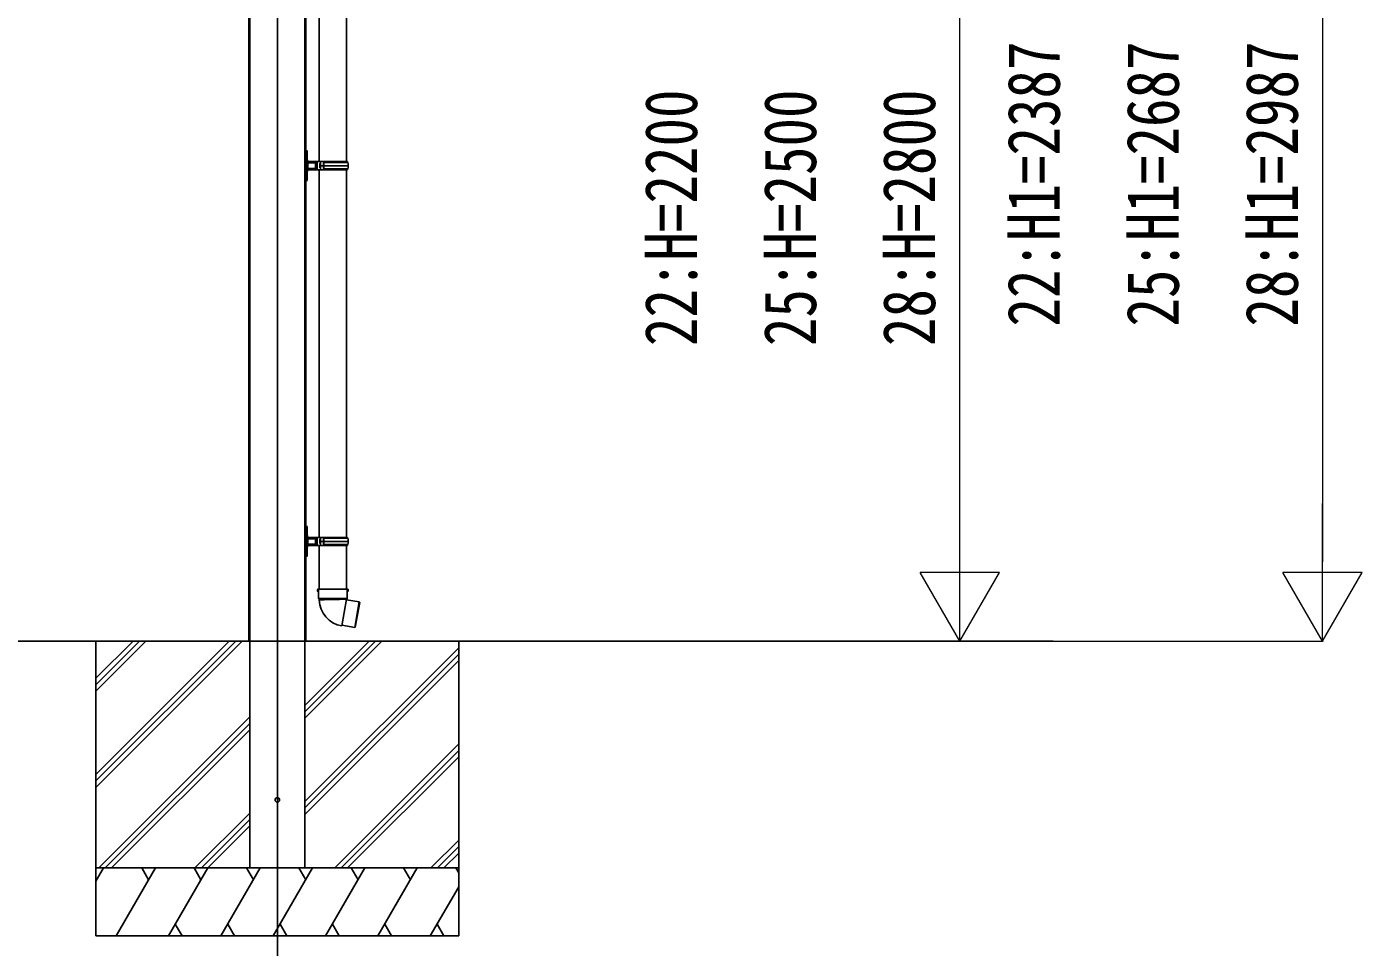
# Model space of a CAD drawing. Units: millimetres, scale not verified. Extents: x -14718 to 14718, y -10396 to 10396.
# Drawn here: x 5552 to 8497, y -7777 to -5748 of the extents above; entities that cross this region are included whole.
import ezdxf
from ezdxf.enums import TextEntityAlignment as Align

# ---------------------------------------------------------------- set-up
doc = ezdxf.new("R2010")
doc.units = ezdxf.units.MM
doc.header["$LTSCALE"] = 50
doc.layers.add('0-3_YKK_12', color=2, linetype='Continuous')
doc.layers.add('0-4_YKK_A1', color=4, linetype='Continuous')
doc.layers.add('0-5_YKK_D', color=6, linetype='Continuous', lineweight=18)
doc.styles.add('ＭＳ ゴシック', font='')
doc.styles.get('ＭＳ ゴシック').set_extended_font_data('MS Gothic')

msp = doc.modelspace()

# ---------------------------------------------------------------- linework, layer by layer
at = {"layer": '0-3_YKK_12'}
msp.add_line((6104.37, -4733.66), (6104.37, -7852.3), dxfattribs=at)
at = {"layer": '0-4_YKK_A1'}
for p, q in [((6041.87, -4830.24), (6041.87, -7102.3)), ((6043.07, -4830.29), (6043.07, -7102.3)), ((6043.47, -4830.3), (6043.47, -7602.47)), ((6165.27, -4834.55), (6165.27, -7602.47)), ((6165.67, -4834.57), (6165.67, -7102.3)), ((6166.87, -4834.61), (6166.87, -7102.3)), ((6196.77, -5234.47), (6196.77, -6044.97)), ((6256.97, -6044.96), (6256.97, -5234.46)), ((6167.87, -6020.47), (6166.87, -6020.47)), ((6167.87, -6026.76), (6166.87, -6026.76)), ((6169.87, -6021.37), (6167.87, -6020.47)), ((6167.87, -6026.76), (6167.87, -6020.47)), ((6169.87, -6021.37), (6170.05, -6027.1)), ((6167.87, -6053.97), (6166.87, -6053.97)), ((6167.87, -6053.97), (6170.87, -6053.97)), ((6167.87, -6081.17), (6167.87, -6053.97)), ((6170.87, -6053.97), (6170.05, -6080.83)), ((6170.87, -6053.97), (6171.87, -6053.97)), ((6171.58, -6044.72), (6171.68, -6047.97)), ((6171.68, -6059.97), (6171.58, -6063.21)), ((6188.87, -6047.97), (6171.69, -6047.97)), ((6171.69, -6047.97), (6171.87, -6053.97)), ((6171.87, -6053.97), (6171.69, -6059.97)), ((6171.69, -6059.97), (6188.87, -6059.97)), ((6172.54, -6044.97), (6188.87, -6044.97)), ((6188.87, -6062.97), (6172.54, -6062.97)), ((6188.87, -6044.97), (6191.87, -6044.97)), ((6188.87, -6047.97), (6188.87, -6044.97)), ((6188.87, -6049.47), (6188.87, -6047.97)), ((6188.87, -6049.47), (6188.87, -6058.46)), ((6189.86, -6049.47), (6188.87, -6049.47)), ((6191.87, -6049.47), (6188.87, -6049.47)), ((6189.86, -6058.46), (6188.87, -6058.46)), ((6188.87, -6058.47), (6191.87, -6058.47)), ((6191.87, -6062.97), (6188.87, -6062.97)), ((6191.87, -6049.47), (6189.86, -6049.47)), ((6189.86, -6058.46), (6189.86, -6049.47)), ((6191.87, -6058.46), (6189.86, -6058.46)), ((6199.87, -6044.97), (6191.87, -6044.97)), ((6196.77, -6062.97), (6196.77, -6873.47)), ((6199.88, -6049.47), (6197.87, -6049.47)), ((6199.88, -6058.46), (6197.87, -6058.46)), ((6199.87, -6058.47), (6197.87, -6058.47)), ((6199.87, -6049.47), (6199.87, -6044.97)), ((6199.87, -6062.97), (6199.87, -6058.47)), ((6199.88, -6044.96), (6199.88, -6049.47)), ((6206.9, -6044.96), (6199.88, -6044.96)), ((6199.88, -6053.96), (6199.88, -6049.47)), ((6199.88, -6058.46), (6199.88, -6053.96)), ((6206.38, -6053.96), (6199.88, -6053.96)), ((6199.88, -6062.96), (6199.88, -6058.46)), ((6206.9, -6062.96), (6199.88, -6062.96)), ((6206.38, -6053.96), (6206.38, -6053.97)), ((6206.38, -6053.96), (6206.38, -6053.96)), ((6206.47, -6053.96), (6206.47, -6053.96)), ((6260.37, -6053.96), (6206.64, -6053.96)), ((6207.14, -6044.96), (6206.9, -6044.96)), ((6207.14, -6062.96), (6206.9, -6062.96)), ((6207.14, -6044.96), (6207.54, -6044.96)), ((6207.14, -6062.96), (6207.54, -6062.96)), ((6207.54, -6044.96), (6258.87, -6044.96)), ((6207.54, -6062.96), (6258.87, -6062.96)), ((6259.87, -6046.96), (6208.57, -6046.96)), ((6259.87, -6060.96), (6208.57, -6060.96)), ((6256.97, -6873.46), (6256.97, -6062.96)), ((6258.87, -6046.96), (6258.87, -6044.96)), ((6258.87, -6062.96), (6258.87, -6060.96)), ((6167.87, -6081.17), (6166.87, -6081.17)), ((6167.87, -6081.17), (6170.05, -6080.83)), ((6167.87, -6087.47), (6167.87, -6081.17)), ((6170.05, -6080.83), (6169.87, -6086.56)), ((6167.87, -6855.26), (6166.87, -6855.26)), ((6167.87, -6855.26), (6167.87, -6848.97)), ((6167.87, -6882.47), (6167.87, -6855.26)), ((6169.87, -6849.87), (6170.05, -6855.6)), ((6167.87, -6882.47), (6166.87, -6882.47)), ((6167.87, -6909.67), (6167.87, -6882.47)), ((6170.87, -6882.47), (6171.87, -6882.47)), ((6171.58, -6873.22), (6171.68, -6876.47)), ((6171.68, -6888.47), (6171.58, -6891.71)), ((6188.87, -6876.47), (6171.69, -6876.47)), ((6171.69, -6888.47), (6188.87, -6888.47)), ((6172.54, -6873.47), (6188.87, -6873.47)), ((6188.87, -6891.47), (6172.54, -6891.47)), ((6188.87, -6873.47), (6191.87, -6873.47)), ((6188.87, -6877.97), (6188.87, -6886.96)), ((6189.86, -6877.97), (6188.87, -6877.97)), ((6191.87, -6877.97), (6188.87, -6877.97)), ((6189.86, -6886.96), (6188.87, -6886.96)), ((6188.87, -6886.97), (6191.87, -6886.97)), ((6191.87, -6891.47), (6188.87, -6891.47)), ((6191.87, -6877.97), (6189.86, -6877.97)), ((6189.86, -6886.96), (6189.86, -6877.97)), ((6191.87, -6886.96), (6189.86, -6886.96)), ((6199.87, -6873.47), (6191.87, -6873.47)), ((6196.77, -6891.47), (6196.77, -6987.47)), ((6199.88, -6877.97), (6197.87, -6877.97)), ((6199.88, -6886.96), (6197.87, -6886.96)), ((6199.87, -6886.97), (6197.87, -6886.97)), ((6199.87, -6877.97), (6199.87, -6873.47)), ((6199.87, -6891.47), (6199.87, -6886.97)), ((6199.88, -6873.46), (6199.88, -6877.97)), ((6206.9, -6873.46), (6199.88, -6873.46)), ((6199.88, -6882.46), (6199.88, -6877.97)), ((6199.88, -6886.96), (6199.88, -6882.46)), ((6206.38, -6882.46), (6199.88, -6882.46)), ((6199.88, -6891.46), (6199.88, -6886.96)), ((6206.9, -6891.46), (6199.88, -6891.46)), ((6206.38, -6882.46), (6206.38, -6882.47)), ((6206.38, -6882.46), (6206.38, -6882.46)), ((6206.47, -6882.46), (6206.47, -6882.46)), ((6260.37, -6882.46), (6206.64, -6882.46)), ((6207.14, -6873.46), (6206.9, -6873.46)), ((6207.14, -6891.46), (6206.9, -6891.46)), ((6207.14, -6873.46), (6207.54, -6873.46)), ((6207.14, -6891.46), (6207.54, -6891.46)), ((6207.54, -6873.46), (6258.87, -6873.46)), ((6207.54, -6891.46), (6258.87, -6891.46)), ((6259.87, -6875.46), (6208.57, -6875.46)), ((6259.87, -6889.46), (6208.57, -6889.46)), ((6256.97, -6987.47), (6256.97, -6891.46)), ((6258.87, -6875.46), (6258.87, -6873.46)), ((6258.87, -6891.46), (6258.87, -6889.46)), ((6167.87, -6909.67), (6166.87, -6909.67)), ((6167.87, -6909.67), (6170.05, -6909.33)), ((6167.87, -6915.97), (6167.87, -6909.67)), ((6170.05, -6909.33), (6169.87, -6915.06)), ((6195.02, -6987.47), (6192.87, -6988.25)), ((6192.87, -6988.25), (6192.94, -6988.25)), ((6192.87, -6991.9), (6192.94, -6991.9)), ((6193.01, -6990.98), (6193.01, -6989.16)), ((6195.02, -6987.47), (6195.15, -6987.47)), ((6195.11, -6992.71), (6195.38, -7008)), ((6195.25, -6992.71), (6195.11, -6992.71)), ((6195.15, -6987.47), (6258.59, -6987.47)), ((6195.33, -6991.81), (6195.27, -6988.36)), ((6195.38, -7008), (6196.7, -7009.95)), ((6195.38, -7008), (6226.87, -7008)), ((6196.7, -7009.95), (6196.76, -7011.57)), ((6196.7, -7009.95), (6252.01, -7009.95)), ((6226.87, -7008), (6258.36, -7008)), ((6246.55, -7068.85), (6256.98, -7009.7)), ((6257.31, -7009.56), (6258.36, -7008)), ((6258.36, -7008), (6258.63, -6992.71)), ((6258.63, -6992.71), (6258.5, -6992.71)), ((6258.59, -6987.47), (6258.72, -6987.47)), ((6258.63, -6992.71), (6260.87, -6991.9)), ((6260.87, -6988.25), (6258.72, -6987.47)), ((6260.74, -6990.98), (6260.74, -6989.16)), ((6260.81, -6988.25), (6260.87, -6988.25)), ((6260.81, -6991.9), (6260.87, -6991.9)), ((6260.87, -6991.9), (6260.87, -6988.25)), ((6285.13, -7015.89), (6256.77, -7010.89)), ((6275.17, -7072.42), (6285.13, -7015.89)), ((6285.95, -7017.05), (6276.33, -7071.61)), ((6285.95, -7017.05), (6285.13, -7015.89)), ((6246.8, -7067.42), (6275.17, -7072.42)), ((6275.17, -7072.42), (6276.33, -7071.61)), ((1517.09, -7102.3), (7815.49, -7102.3)), ((5704.37, -7102.47), (5704.37, -7752.47)), ((5704.37, -7396.44), (5998.35, -7102.47)), ((5704.37, -7410.58), (6012.5, -7102.47)), ((5704.37, -7424.73), (6026.64, -7102.47)), ((5704.37, -7184.31), (5786.22, -7102.47)), ((5704.37, -7198.45), (5800.36, -7102.47)), ((5704.37, -7212.59), (5814.5, -7102.47)), ((6165.27, -7272.2), (6335.01, -7102.47)), ((6165.27, -7258.05), (6320.86, -7102.47)), ((6165.27, -7243.91), (6306.72, -7102.47)), ((6165.27, -7456.04), (6504.37, -7116.95)), ((6504.37, -7102.47), (6504.37, -7752.47)), ((6165.27, -7470.18), (6504.37, -7131.09)), ((6165.27, -7484.33), (6504.37, -7145.23)), ((5710.48, -7602.47), (6043.47, -7269.48)), ((5724.62, -7602.47), (6043.47, -7283.62)), ((5738.77, -7602.47), (6043.47, -7297.76)), ((6230.98, -7602.47), (6504.37, -7329.08)), ((6245.12, -7602.47), (6504.37, -7343.22)), ((6259.27, -7602.47), (6504.37, -7357.36)), ((5922.61, -7602.47), (6043.47, -7481.61)), ((5936.76, -7602.47), (6043.47, -7495.75)), ((5950.9, -7602.47), (6043.47, -7509.89)), ((6443.11, -7602.47), (6504.37, -7541.21)), ((6457.26, -7602.47), (6504.37, -7555.35)), ((6471.4, -7602.47), (6504.37, -7569.49)), ((6504.37, -7602.47), (5704.37, -7602.47)), ((5704.37, -7631.41), (5721.08, -7602.47)), ((5706.08, -7628.45), (5704.37, -7625.49)), ((5748.92, -7752.47), (5835.52, -7602.47)), ((5820.52, -7628.45), (5805.52, -7602.47)), ((5864.39, -7752.47), (5950.99, -7602.47)), ((5935.99, -7628.45), (5920.99, -7602.47)), ((5979.86, -7752.47), (6066.46, -7602.47)), ((6051.46, -7628.45), (6036.46, -7602.47)), ((6043.47, -7602.47), (6165.27, -7602.47)), ((6043.47, -7602.47), (6043.77, -7602.47)), ((6043.77, -7602.47), (6164.97, -7602.47)), ((6095.33, -7752.47), (6181.93, -7602.47)), ((6166.93, -7628.45), (6151.93, -7602.46)), ((6164.97, -7602.47), (6165.27, -7602.47)), ((6210.8, -7752.47), (6297.4, -7602.47)), ((6282.4, -7628.45), (6267.4, -7602.47)), ((6326.27, -7752.47), (6412.87, -7602.47)), ((6397.87, -7628.45), (6382.87, -7602.47)), ((6504.37, -7612.91), (6498.34, -7602.47)), ((6441.74, -7752.47), (6504.37, -7643.98)), ((5879.39, -7726.49), (5894.39, -7752.46)), ((5994.86, -7726.48), (6009.86, -7752.47)), ((6110.33, -7726.49), (6125.33, -7752.47)), ((6225.8, -7726.49), (6240.8, -7752.47)), ((6341.27, -7726.49), (6356.27, -7752.47)), ((6456.74, -7726.49), (6471.74, -7752.47)), ((5704.37, -7752.47), (6504.37, -7752.47))]:
    msp.add_line(p, q, dxfattribs=at)
for points in [[(6167.87, -6053.97), (6167.87, -6026.76), (6170.05, -6027.1), (6170.87, -6053.97)], [(6188.87, -6062.97), (6188.87, -6059.97), (6188.87, -6058.47)], [(6199.87, -6062.97), (6191.87, -6062.97), (6191.87, -6044.97)], [(6199.87, -6049.47), (6197.87, -6049.47), (6197.87, -6058.47)], [(6206.64, -6053.96), (6206.47, -6053.96), (6206.38, -6053.96), (6199.88, -6053.96)], [(6206.9, -6044.96), (6206.51, -6049.42), (6206.38, -6053.96)], [(6166.87, -6087.47), (6167.87, -6087.47), (6169.87, -6086.56)], [(6169.87, -6849.87), (6167.87, -6848.97), (6166.87, -6848.97)], [(6167.87, -6855.26), (6170.05, -6855.6), (6170.87, -6882.47)], [(6167.87, -6882.47), (6170.87, -6882.47), (6170.05, -6909.33)], [(6171.69, -6876.47), (6171.87, -6882.47), (6171.69, -6888.47)], [(6188.87, -6877.97), (6188.87, -6876.47), (6188.87, -6873.47)], [(6188.87, -6891.47), (6188.87, -6888.47), (6188.87, -6886.97)], [(6199.87, -6891.47), (6191.87, -6891.47), (6191.87, -6873.47)], [(6199.87, -6877.97), (6197.87, -6877.97), (6197.87, -6886.97)], [(6206.64, -6882.46), (6206.47, -6882.46), (6206.38, -6882.46), (6199.88, -6882.46)], [(6206.9, -6873.46), (6206.51, -6877.92), (6206.38, -6882.46)], [(6166.87, -6915.97), (6167.87, -6915.97), (6169.87, -6915.06)], [(6192.87, -6988.25), (6192.87, -6991.9), (6195.11, -6992.71)], [(6192.94, -6988.25), (6194.38, -6987.74), (6195.15, -6987.47)], [(6195.25, -6992.71), (6194.43, -6992.43), (6192.94, -6991.9)], [(6195.27, -6988.36), (6194.38, -6988.68), (6193.01, -6989.16)], [(6193.01, -6990.98), (6194.43, -6991.49), (6195.33, -6991.81)], [(6257.29, -7009.54), (6257.2, -7009.59), (6256.98, -7009.7), (6256.95, -7009.71), (6256.67, -7009.79), (6254.94, -7009.92), (6252.01, -7009.95), (6249.27, -7010.05), (6245.62, -7010.15), (6241.32, -7010.25), (6236.73, -7010.34), (6231.74, -7010.43), (6226.75, -7010.52), (6221.62, -7010.61), (6216.78, -7010.7), (6212.09, -7010.79), (6207.95, -7010.89), (6204.24, -7010.99), (6201.26, -7011.1), (6198.94, -7011.23), (6197.46, -7011.36), (6196.79, -7011.52), (6196.76, -7011.57)], [(6258.41, -6991.81), (6258.45, -6990.07), (6258.48, -6988.36)], [(6258.41, -6991.81), (6259.32, -6991.49), (6260.74, -6990.98)], [(6260.74, -6989.16), (6259.36, -6988.68), (6258.48, -6988.36)], [(6260.81, -6991.9), (6259.32, -6992.43), (6258.5, -6992.71)], [(6258.59, -6987.47), (6259.36, -6987.74), (6260.81, -6988.25)]]:
    msp.add_lwpolyline(points, dxfattribs=at)
msp.add_circle((6104.37, -7452.47), 5, dxfattribs=at)
for centre, radius, start, end in [((6172.54, -6042.97), 2, 181.7624, 241.44015), ((6172.54, -6064.97), 2, 118.55985, 178.2376), ((6172.54, -6042.97), 2, 241.44015, 270), ((6172.54, -6064.97), 2, 90, 118.55985), ((6206.43, -6054.19), 0.226, 80.79578, 102.71983), ((6284.27, -6053.98), 77.89, 179.99307, 186.62466), ((6287.39, -6053.94), 80.75, 173.61461, 180.01355), ((6287.39, -6053.98), 80.75, 179.98461, 186.38348), ((6208.7, -6062.57), 1.61, 94.66451, 194.14319), ((6208.76, -6045.31), 1.66, 167.69464, 263.49512), ((6209.34, -6045.16), 1.81, 173.59328, 264.82407), ((6209.4, -6062.81), 1.86, 96.97139, 184.61125), ((6211.12, -6053.96), 49.25, 0, 8.17123), ((6211.12, -6053.96), 49.25, 351.83186, 0.00306), ((6172.54, -6871.47), 2, 181.7624, 241.44015), ((6172.54, -6893.47), 2, 118.55985, 178.2376), ((6172.54, -6871.47), 2, 241.44015, 270), ((6172.54, -6893.47), 2, 90, 118.55985), ((6206.43, -6882.69), 0.226, 80.79578, 102.71983), ((6284.27, -6882.48), 77.89, 179.99307, 186.62466), ((6287.39, -6882.44), 80.75, 173.61461, 180.01355), ((6287.39, -6882.48), 80.75, 179.98461, 186.38348), ((6208.7, -6891.07), 1.61, 94.66451, 194.14319), ((6208.76, -6873.81), 1.66, 167.69464, 263.49512), ((6209.34, -6873.66), 1.81, 173.59328, 264.82407), ((6209.4, -6891.31), 1.86, 96.97139, 184.61125), ((6211.12, -6882.46), 49.25, 0, 8.17123), ((6211.12, -6882.46), 49.25, 351.83186, 0.00306), ((6190.26, -6988.91), 2.75, 354.81691, 13.99327), ((6189.35, -6991.16), 3.66, 348.38866, 2.80116), ((6192.71, -6988.24), 2.56, 357.19737, 17.56812), ((6193.44, -6992.09), 1.92, 340.91849, 8.46572), ((6260.92, -6992.03), 2.51, 174.83553, 195.78026), ((6260.39, -6988.16), 1.93, 159.00896, 186.22555), ((6264.39, -6988.98), 3.66, 168.38866, 182.80116), ((6263.48, -6991.23), 2.75, 174.81691, 193.99327), ((6257.02, -7009.47), 60.3, 182.00147, 260)]:
    msp.add_arc(centre, radius, start, end, dxfattribs=at)
for centre, major_axis, ratio, start_param, end_param in [((6171.68, -6047.8), (1, 0.031), 0.162205, 3.1415927, 4.7026633), ((6171.68, -6060.13), (1, -0.031), 0.162205, 1.580522, 3.1415927), ((6171.78, -6050.97), (-0.1, 3), 0.333136, 6.2716543, 6.28138), ((6171.78, -6056.97), (0.1, 3), 0.333136, 3.143398, 3.1531236), ((6188.87, -6047.48), (3, 0), 0.162278, 4.712389, 6.2831853), ((6188.87, -6060.45), (3, 0), 0.162278, 6.2831853, 7.8539816), ((6171.68, -6876.3), (1, 0.031), 0.162205, 3.1415927, 4.7026633), ((6171.68, -6888.63), (1, -0.031), 0.162205, 1.580522, 3.1415927), ((6171.78, -6879.47), (-0.1, 3), 0.333136, 6.2716543, 6.28138), ((6171.78, -6885.47), (0.1, 3), 0.333136, 3.143398, 3.1531236), ((6188.87, -6875.98), (3, 0), 0.162278, 4.712389, 6.2831853), ((6188.87, -6888.95), (3, 0), 0.162278, 6.2831853, 7.8539816)]:
    msp.add_ellipse(centre, major_axis=major_axis, ratio=ratio, start_param=start_param, end_param=end_param, dxfattribs=at)
at = {"layer": '0-5_YKK_D', "color": 1}
for p, q in [((8409.63, -4890.51), (8409.63, -6927.3)), ((7609.63, -6927.3), (7609.63, -5077.3)), ((7609.63, -7102.3), (7609.63, -6799.19)), ((8409.63, -7102.3), (8409.63, -6799.19)), ((7609.63, -7102.3), (7522.13, -6950.74)), ((7697.13, -6950.74), (7522.13, -6950.74)), ((7609.63, -7102.3), (7697.13, -6950.74)), ((8409.63, -7102.3), (8322.13, -6950.74)), ((8497.13, -6950.74), (8322.13, -6950.74)), ((8409.63, -7102.3), (8497.13, -6950.74)), ((7513.08, -7102.3), (7610.63, -7102.3)), ((7513.08, -7102.3), (8410.63, -7102.3))]:
    msp.add_line(p, q, dxfattribs=at)

# ---------------------------------------------------------------- texts
at = {"layer": '0-5_YKK_D', "color": 1, "style": 'ＭＳ ゴシック', "width": 0.8}
for s, p in [('22:H1=2387', (7864.63, -6408.71)), ('25:H1=2687', (8127.13, -6408.71)), ('28:H1=2987', (8389.63, -6408.71)), ('22:H=2200', (7064.63, -6451.7)), ('25:H=2500', (7327.13, -6451.7)), ('28:H=2800', (7589.63, -6451.7))]:
    msp.add_text(s, height=115.5, rotation=90, dxfattribs=at).set_placement(p, align=Align.BOTTOM_LEFT)

doc.saveas('drawing.dxf')
